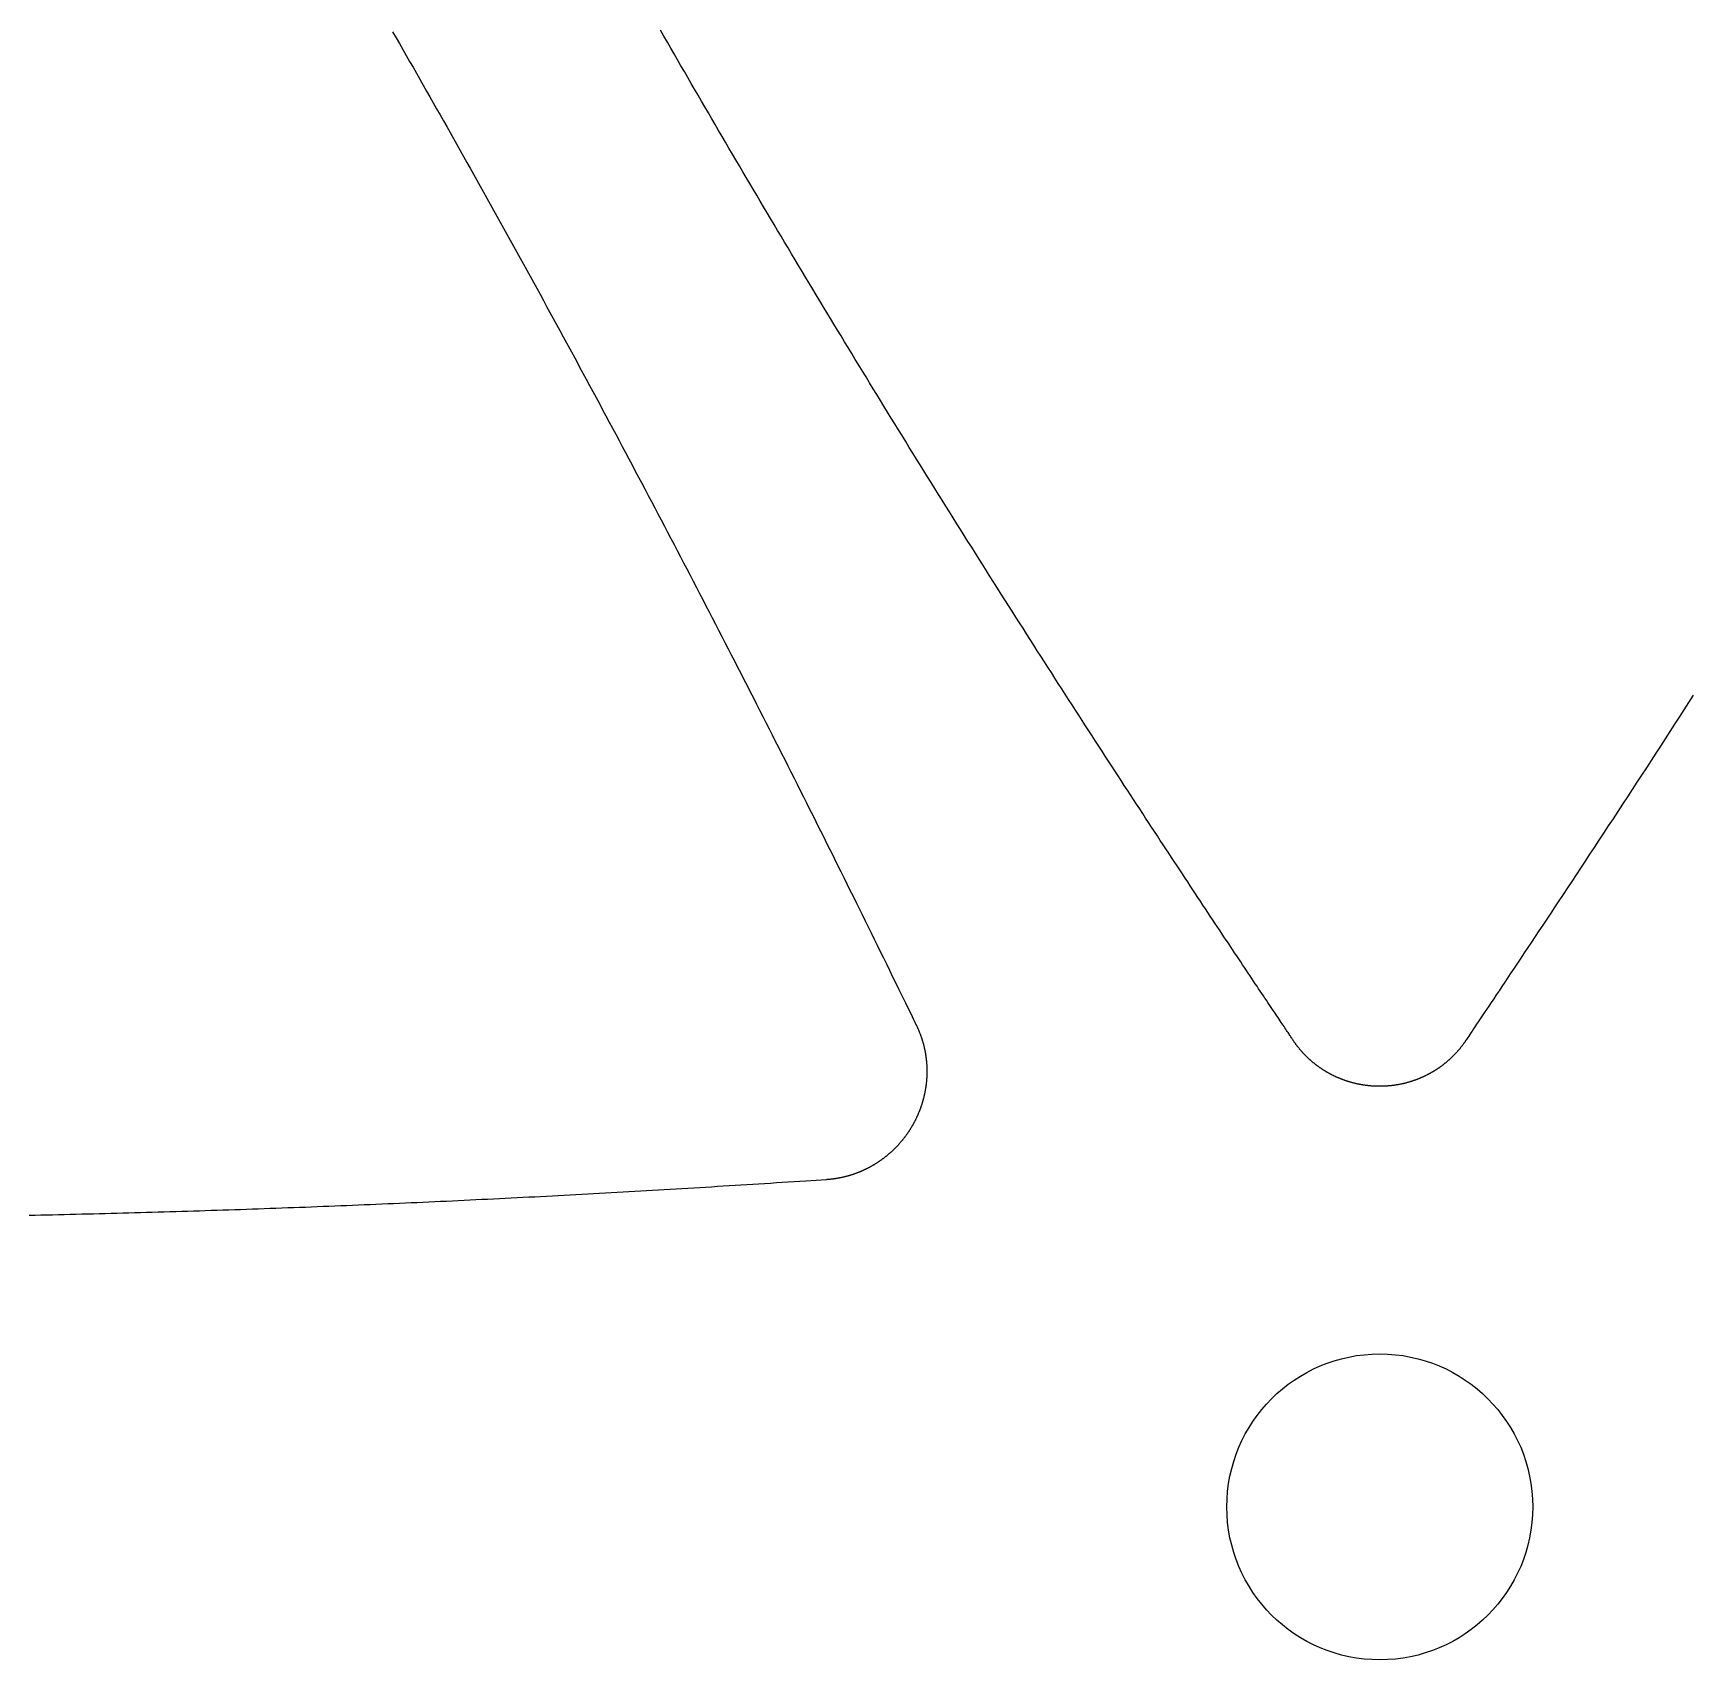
# Model space of a CAD drawing. Extents: x -3 to 136, y 0 to 121.
# Drawn here: x 36.79 to 53.04, y 30.37 to 46.32 of the extents above; entities that cross this region are included whole.
import ezdxf

# ---------------------------------------------------------------- set-up
doc = ezdxf.new("R2010")
doc.units = 0
doc.layers.get('0').update_dxf_attribs({"linetype": 'CONTINUOUS'})

msp = doc.modelspace()

# ---------------------------------------------------------------- linework, layer by layer
for points in [[(40.3165, 46.3308, 0), (40.3499, 46.2728, 0), (40.3832, 46.2149, 0), (40.4165, 46.1569, 0), (40.4497, 46.0988, 0), (40.483, 46.0408, 0), (40.5162, 45.9827, 0), (40.5493, 45.9247, 0), (40.5825, 45.8666, 0), (40.6156, 45.8084, 0), (40.6488, 45.7503, 0), (40.6818, 45.6921, 0), (40.7149, 45.6339, 0), (40.748, 45.5757, 0), (40.781, 45.5175, 0), (40.814, 45.4592, 0), (40.847, 45.4009, 0), (40.8799, 45.3426, 0), (40.9128, 45.2842, 0), (40.9458, 45.2258, 0), (40.9786, 45.1674, 0), (41.0115, 45.109, 0), (41.0444, 45.0506, 0), (41.0772, 44.9921, 0), (41.11, 44.9336, 0), (41.1428, 44.875, 0), (41.1756, 44.8164, 0), (41.2083, 44.7578, 0), (41.241, 44.6992, 0), (41.2738, 44.6405, 0), (41.3064, 44.5818, 0), (41.3391, 44.5231, 0), (41.3718, 44.4643, 0), (41.4044, 44.4055, 0), (41.437, 44.3467, 0), (41.4696, 44.2879, 0), (41.5022, 44.229, 0), (41.5348, 44.17, 0), (41.5673, 44.1111, 0), (41.5999, 44.0521, 0), (41.6324, 43.9931, 0), (41.6649, 43.934, 0), (41.6974, 43.8749, 0), (41.7298, 43.8157, 0), (41.7623, 43.7566, 0), (41.7947, 43.6974, 0), (41.8271, 43.6381, 0), (41.8595, 43.5788, 0), (41.8919, 43.5195, 0), (41.9243, 43.4601, 0), (41.9567, 43.4007, 0), (41.989, 43.3413, 0), (42.0214, 43.2818, 0), (42.0537, 43.2222, 0), (42.086, 43.1627, 0), (42.1183, 43.1031, 0), (42.1506, 43.0434, 0), (42.1828, 42.9837, 0), (42.2151, 42.924, 0), (42.2473, 42.8642, 0), (42.2796, 42.8044, 0), (42.3118, 42.7445, 0), (42.344, 42.6846, 0), (42.3762, 42.6247, 0), (42.4084, 42.5647, 0), (42.4405, 42.5046, 0), (42.4727, 42.4445, 0), (42.5048, 42.3845, 0), (42.5369, 42.3244, 0), (42.5689, 42.2644, 0), (42.6009, 42.2043, 0), (42.6329, 42.1443, 0), (42.6648, 42.0843, 0), (42.6967, 42.0242, 0), (42.7285, 41.9642, 0), (42.7603, 41.9042, 0), (42.7921, 41.8442, 0), (42.8238, 41.7841, 0), (42.8556, 41.7241, 0), (42.8872, 41.6641, 0), (42.9189, 41.6041, 0), (42.9505, 41.5441, 0), (42.982, 41.484, 0), (43.0136, 41.424, 0), (43.0451, 41.364, 0), (43.0766, 41.3039, 0), (43.108, 41.2439, 0), (43.1394, 41.1839, 0), (43.1708, 41.1238, 0), (43.2022, 41.0637, 0), (43.2335, 41.0037, 0), (43.2648, 40.9436, 0), (43.2961, 40.8835, 0), (43.3273, 40.8234, 0), (43.3585, 40.7633, 0), (43.3897, 40.7032, 0), (43.4209, 40.6431, 0), (43.452, 40.583, 0), (43.4831, 40.5228, 0), (43.5142, 40.4626, 0), (43.5453, 40.4025, 0), (43.5763, 40.3423, 0), (43.6073, 40.2821, 0), (43.6383, 40.2218, 0), (43.6693, 40.1616, 0), (43.7002, 40.1013, 0), (43.7311, 40.0411, 0), (43.762, 39.9808, 0), (43.7929, 39.9205, 0), (43.8238, 39.8601, 0), (43.8546, 39.7998, 0), (43.8854, 39.7394, 0), (43.9162, 39.679, 0), (43.947, 39.6186, 0), (43.9777, 39.5581, 0), (44.0085, 39.4977, 0), (44.0392, 39.4372, 0), (44.0699, 39.3766, 0), (44.1006, 39.3161, 0), (44.1312, 39.2555, 0), (44.1619, 39.1949, 0), (44.1925, 39.1343, 0), (44.2232, 39.0736, 0), (44.2538, 39.013, 0), (44.2844, 38.9522, 0), (44.3149, 38.8915, 0), (44.3455, 38.8307, 0), (44.376, 38.7699, 0), (44.4066, 38.7091, 0), (44.4371, 38.6482, 0), (44.4676, 38.5873, 0), (44.4981, 38.5263, 0), (44.5286, 38.4654, 0), (44.5591, 38.4043, 0), (44.5896, 38.3433, 0), (44.62, 38.2822, 0), (44.6505, 38.2211, 0), (44.6809, 38.1599, 0), (44.7114, 38.0987, 0), (44.7418, 38.0375, 0), (44.7722, 37.9762, 0), (44.8024, 37.9153, 0), (44.8324, 37.8547, 0), (44.8623, 37.7944, 0), (44.8921, 37.7342, 0), (44.9217, 37.6742, 0), (44.9513, 37.6143, 0), (44.9809, 37.5543, 0), (45.0105, 37.4943, 0), (45.0401, 37.4341, 0), (45.0699, 37.3737, 0), (45.0997, 37.313, 0), (45.1297, 37.252, 0), (45.1599, 37.1905, 0), (45.1902, 37.1285, 0), (45.2209, 37.066, 0), (45.2518, 37.0028, 0), (45.2831, 36.939, 0), (45.3147, 36.8743, 0), (45.3466, 36.8089, 0), (45.376, 36.7487, 0), (45.4013, 36.697, 0), (45.4224, 36.6537, 0), (45.4395, 36.6187, 0), (45.4526, 36.5919, 0)], [(49.1436, 36.451, 0), (49.1404, 36.456, 0), (49.1367, 36.4617, 0), (49.1326, 36.4679, 0), (49.1281, 36.4748, 0), (49.1231, 36.4822, 0), (49.1178, 36.4903, 0), (49.112, 36.499, 0), (49.1059, 36.5083, 0), (49.0993, 36.5182, 0), (49.0923, 36.5286, 0), (49.085, 36.5397, 0), (49.0772, 36.5513, 0), (49.069, 36.5635, 0), (49.0605, 36.5763, 0), (49.0515, 36.5897, 0), (49.0422, 36.6036, 0), (49.0325, 36.6181, 0), (49.0224, 36.6332, 0), (49.0119, 36.6488, 0), (49.0011, 36.665, 0), (48.9899, 36.6817, 0), (48.9783, 36.699, 0), (48.9663, 36.7168, 0), (48.954, 36.7352, 0), (48.9413, 36.7541, 0), (48.9283, 36.7736, 0), (48.9149, 36.7936, 0), (48.9011, 36.8141, 0), (48.887, 36.8352, 0), (48.8726, 36.8568, 0), (48.8578, 36.8789, 0), (48.8426, 36.9015, 0), (48.8271, 36.9246, 0), (48.8113, 36.9483, 0), (48.7951, 36.9724, 0), (48.7786, 36.9971, 0), (48.7618, 37.0223, 0), (48.7446, 37.0479, 0), (48.7271, 37.0741, 0), (48.7093, 37.1007, 0), (48.6912, 37.1279, 0), (48.6727, 37.1555, 0), (48.6539, 37.1836, 0), (48.6348, 37.2122, 0), (48.6154, 37.2413, 0), (48.5957, 37.2708, 0), (48.5757, 37.3008, 0), (48.5554, 37.3313, 0), (48.5348, 37.3622, 0), (48.5139, 37.3936, 0), (48.4927, 37.4254, 0), (48.4712, 37.4577, 0), (48.4494, 37.4905, 0), (48.4273, 37.5237, 0), (48.405, 37.5573, 0), (48.3823, 37.5914, 0), (48.3594, 37.6259, 0), (48.3362, 37.6609, 0), (48.3127, 37.6963, 0), (48.289, 37.7321, 0), (48.2649, 37.7683, 0), (48.2407, 37.8049, 0), (48.2161, 37.842, 0), (48.1913, 37.8795, 0), (48.1662, 37.9174, 0), (48.1409, 37.9557, 0), (48.1153, 37.9944, 0), (48.0895, 38.0335, 0), (48.0634, 38.073, 0), (48.0371, 38.1129, 0), (48.0105, 38.1531, 0), (47.9837, 38.1938, 0), (47.9567, 38.2349, 0), (47.9294, 38.2763, 0), (47.9019, 38.3181, 0), (47.8741, 38.3603, 0), (47.8461, 38.4028, 0), (47.8179, 38.4458, 0), (47.7895, 38.4891, 0), (47.7609, 38.5327, 0), (47.732, 38.5767, 0), (47.7029, 38.6211, 0), (47.6737, 38.6658, 0), (47.6442, 38.7108, 0), (47.6145, 38.7562, 0), (47.5846, 38.802, 0), (47.5544, 38.8481, 0), (47.5241, 38.8945, 0), (47.4936, 38.9412, 0), (47.4629, 38.9883, 0), (47.432, 39.0357, 0), (47.401, 39.0834, 0), (47.3697, 39.1315, 0), (47.3382, 39.1798, 0), (47.3066, 39.2285, 0), (47.2748, 39.2775, 0), (47.2428, 39.3268, 0), (47.2107, 39.3764, 0), (47.1783, 39.4262, 0), (47.1458, 39.4764, 0), (47.1132, 39.5269, 0), (47.0804, 39.5776, 0), (47.0474, 39.6287, 0), (47.0142, 39.68, 0), (46.9809, 39.7316, 0), (46.9475, 39.7835, 0), (46.9139, 39.8357, 0), (46.8801, 39.8881, 0), (46.8462, 39.9408, 0), (46.8122, 39.9937, 0), (46.778, 40.0469, 0), (46.7437, 40.1004, 0), (46.7093, 40.1541, 0), (46.6747, 40.2081, 0), (46.64, 40.2623, 0), (46.6052, 40.3168, 0), (46.5702, 40.3715, 0), (46.5351, 40.4264, 0), (46.4999, 40.4816, 0), (46.4646, 40.537, 0), (46.4292, 40.5926, 0), (46.3936, 40.6484, 0), (46.358, 40.7045, 0), (46.3223, 40.7608, 0), (46.2864, 40.8173, 0), (46.2504, 40.874, 0), (46.2144, 40.9309, 0), (46.1782, 40.988, 0), (46.142, 41.0453, 0), (46.1057, 41.1029, 0), (46.0693, 41.1606, 0), (46.0328, 41.2183, 0), (45.9964, 41.2761, 0), (45.9601, 41.3339, 0), (45.9238, 41.3916, 0), (45.8876, 41.4493, 0), (45.8513, 41.507, 0), (45.8152, 41.5647, 0), (45.7791, 41.6224, 0), (45.743, 41.6801, 0), (45.707, 41.7377, 0), (45.671, 41.7954, 0), (45.635, 41.853, 0), (45.5991, 41.9106, 0), (45.5633, 41.9682, 0), (45.5274, 42.0258, 0), (45.4917, 42.0834, 0), (45.4559, 42.141, 0), (45.4202, 42.1986, 0), (45.3846, 42.2561, 0), (45.349, 42.3137, 0), (45.3134, 42.3712, 0), (45.2779, 42.4288, 0), (45.2424, 42.4863, 0), (45.2069, 42.5438, 0), (45.1715, 42.6013, 0), (45.1361, 42.6588, 0), (45.1008, 42.7163, 0), (45.0655, 42.7738, 0), (45.0303, 42.8313, 0), (44.995, 42.8888, 0), (44.9599, 42.9463, 0), (44.9247, 43.0038, 0), (44.8896, 43.0613, 0), (44.8546, 43.1188, 0), (44.8195, 43.1762, 0), (44.7846, 43.2337, 0), (44.7496, 43.2912, 0), (44.7147, 43.3487, 0), (44.6798, 43.4061, 0), (44.645, 43.4636, 0), (44.6102, 43.5211, 0), (44.5754, 43.5786, 0), (44.5407, 43.636, 0), (44.506, 43.6935, 0), (44.4713, 43.751, 0), (44.4367, 43.8085, 0), (44.4021, 43.8659, 0), (44.3675, 43.9234, 0), (44.333, 43.9809, 0), (44.2985, 44.0384, 0), (44.2641, 44.0959, 0), (44.2296, 44.1534, 0), (44.1953, 44.2109, 0), (44.1609, 44.2684, 0), (44.1266, 44.3259, 0), (44.0923, 44.3835, 0), (44.058, 44.441, 0), (44.0238, 44.4985, 0), (43.9896, 44.5561, 0), (43.9555, 44.6136, 0), (43.9213, 44.6712, 0), (43.8872, 44.7287, 0), (43.8532, 44.7863, 0), (43.8191, 44.8439, 0), (43.7851, 44.9015, 0), (43.7512, 44.9591, 0), (43.7172, 45.0167, 0), (43.6833, 45.0744, 0), (43.6494, 45.132, 0), (43.6156, 45.1897, 0), (43.5817, 45.2473, 0), (43.548, 45.305, 0), (43.5142, 45.3627, 0), (43.4805, 45.4204, 0), (43.4467, 45.4781, 0), (43.4131, 45.5358, 0), (43.3794, 45.5936, 0), (43.3458, 45.6513, 0), (43.3122, 45.7091, 0), (43.2786, 45.7669, 0), (43.2451, 45.8247, 0), (43.2116, 45.8826, 0), (43.1781, 45.9404, 0), (43.1446, 45.9983, 0), (43.1112, 46.0561, 0), (43.0778, 46.114, 0), (43.0444, 46.1719, 0), (43.011, 46.2299, 0), (42.9777, 46.2878, 0), (42.9444, 46.3458, 0)], [(53.0747, 39.8249, 0), (53.0289, 39.7539, 0), (52.9831, 39.683, 0), (52.9372, 39.612, 0), (52.8913, 39.541, 0), (52.8452, 39.4699, 0), (52.7992, 39.3989, 0), (52.753, 39.3278, 0), (52.7068, 39.2567, 0), (52.6605, 39.1856, 0), (52.6142, 39.1144, 0), (52.5677, 39.0432, 0), (52.5212, 38.972, 0), (52.4747, 38.9007, 0), (52.428, 38.8294, 0), (52.3813, 38.758, 0), (52.3345, 38.6866, 0), (52.2876, 38.6151, 0), (52.2408, 38.5438, 0), (52.1944, 38.4732, 0), (52.1483, 38.4032, 0), (52.1028, 38.334, 0), (52.0577, 38.2656, 0), (52.0131, 38.198, 0), (51.969, 38.1312, 0), (51.9254, 38.0653, 0), (51.8824, 38.0003, 0), (51.84, 37.9362, 0), (51.7982, 37.873, 0), (51.7569, 37.8108, 0), (51.7163, 37.7496, 0), (51.6764, 37.6894, 0), (51.6371, 37.6303, 0), (51.5985, 37.5723, 0), (51.5607, 37.5154, 0), (51.5236, 37.4596, 0), (51.4872, 37.4049, 0), (51.4516, 37.3515, 0), (51.4168, 37.2993, 0), (51.3828, 37.2483, 0), (51.3496, 37.1986, 0), (51.3173, 37.1502, 0), (51.2859, 37.1031, 0), (51.2553, 37.0574, 0), (51.2257, 37.0131, 0), (51.197, 36.9702, 0), (51.1693, 36.9287, 0), (51.1425, 36.8887, 0), (51.1167, 36.8502, 0), (51.092, 36.8132, 0), (51.0683, 36.7778, 0), (51.0456, 36.7439, 0), (51.024, 36.7117, 0), (51.0035, 36.681, 0), (50.9842, 36.6521, 0), (50.9659, 36.6248, 0), (50.9488, 36.5992, 0), (50.9329, 36.5754, 0), (50.9182, 36.5534, 0), (50.9047, 36.5331, 0), (50.8925, 36.5147, 0), (50.8815, 36.4982, 0), (50.8718, 36.4835, 0), (50.8633, 36.4707, 0), (50.8562, 36.4599, 0), (50.8505, 36.451, 0)], [(45.4526, 36.5919, 0), (45.4546, 36.5877, 0), (45.4566, 36.5836, 0), (45.4586, 36.5794, 0), (45.4605, 36.5752, 0), (45.4625, 36.571, 0), (45.4644, 36.5668, 0), (45.4663, 36.5626, 0), (45.4682, 36.5584, 0), (45.4701, 36.5542, 0), (45.4719, 36.5499, 0), (45.4738, 36.5457, 0), (45.4756, 36.5414, 0), (45.4774, 36.5372, 0), (45.4791, 36.5329, 0), (45.4809, 36.5286, 0), (45.4826, 36.5243, 0), (45.4843, 36.5201, 0), (45.486, 36.5158, 0), (45.4877, 36.5114, 0), (45.4893, 36.5071, 0), (45.491, 36.5028, 0), (45.4926, 36.4985, 0), (45.4942, 36.4942, 0), (45.4958, 36.4898, 0), (45.4973, 36.4855, 0), (45.4989, 36.4811, 0), (45.5004, 36.4767, 0), (45.5019, 36.4724, 0), (45.5033, 36.468, 0), (45.5048, 36.4636, 0), (45.5062, 36.4592, 0), (45.5077, 36.4548, 0), (45.5091, 36.4504, 0), (45.5104, 36.446, 0), (45.5118, 36.4416, 0), (45.5131, 36.4372, 0), (45.5145, 36.4327, 0), (45.5158, 36.4283, 0), (45.517, 36.4238, 0), (45.5183, 36.4194, 0), (45.5195, 36.4149, 0), (45.5208, 36.4105, 0), (45.522, 36.406, 0), (45.5231, 36.4015, 0), (45.5243, 36.3971, 0), (45.5254, 36.3926, 0), (45.5266, 36.3881, 0), (45.5277, 36.3836, 0), (45.5287, 36.3791, 0), (45.5298, 36.3746, 0), (45.5308, 36.3701, 0), (45.5318, 36.3656, 0), (45.5328, 36.3611, 0), (45.5338, 36.3566, 0), (45.5348, 36.352, 0), (45.5357, 36.3475, 0), (45.5366, 36.343, 0), (45.5375, 36.3385, 0), (45.5384, 36.3339, 0), (45.5393, 36.3294, 0), (45.5401, 36.3248, 0), (45.5409, 36.3203, 0), (45.5417, 36.3157, 0), (45.5425, 36.3112, 0), (45.5432, 36.3066, 0), (45.544, 36.3021, 0), (45.5447, 36.2975, 0), (45.5454, 36.2929, 0), (45.5461, 36.2883, 0), (45.5467, 36.2838, 0), (45.5474, 36.2792, 0), (45.548, 36.2746, 0), (45.5486, 36.27, 0), (45.5491, 36.2654, 0), (45.5497, 36.2609, 0), (45.5502, 36.2563, 0), (45.5507, 36.2517, 0), (45.5512, 36.2471, 0), (45.5517, 36.2425, 0), (45.5521, 36.2379, 0), (45.5526, 36.2333, 0), (45.553, 36.2287, 0), (45.5534, 36.2241, 0), (45.5537, 36.2195, 0), (45.5541, 36.2149, 0), (45.5544, 36.2102, 0), (45.5547, 36.2056, 0), (45.555, 36.201, 0), (45.5553, 36.1964, 0), (45.5555, 36.1918, 0), (45.5558, 36.1872, 0), (45.556, 36.1825, 0), (45.5562, 36.1779, 0), (45.5563, 36.1733, 0), (45.5565, 36.1687, 0), (45.5566, 36.164, 0), (45.5567, 36.1594, 0), (45.5568, 36.1548, 0), (45.5568, 36.1502, 0), (45.5569, 36.1456, 0), (45.5569, 36.141, 0), (45.5569, 36.1363, 0), (45.5569, 36.1317, 0), (45.5569, 36.1271, 0), (45.5568, 36.1225, 0), (45.5567, 36.1179, 0), (45.5566, 36.1133, 0), (45.5565, 36.1086, 0), (45.5564, 36.104, 0), (45.5562, 36.0994, 0), (45.556, 36.0948, 0), (45.5558, 36.0902, 0), (45.5556, 36.0856, 0), (45.5554, 36.081, 0), (45.5551, 36.0764, 0), (45.5549, 36.0718, 0), (45.5546, 36.0672, 0), (45.5542, 36.0626, 0), (45.5539, 36.058, 0), (45.5535, 36.0534, 0), (45.5532, 36.0488, 0), (45.5528, 36.0442, 0), (45.5524, 36.0396, 0), (45.5519, 36.035, 0), (45.5515, 36.0304, 0), (45.551, 36.0259, 0), (45.5505, 36.0213, 0), (45.55, 36.0167, 0), (45.5494, 36.0121, 0), (45.5489, 36.0076, 0), (45.5483, 36.003, 0), (45.5477, 35.9984, 0), (45.5471, 35.9938, 0), (45.5464, 35.9893, 0), (45.5458, 35.9847, 0), (45.5451, 35.9802, 0), (45.5444, 35.9756, 0), (45.5437, 35.9711, 0), (45.543, 35.9665, 0), (45.5422, 35.962, 0), (45.5414, 35.9574, 0), (45.5406, 35.9529, 0), (45.5398, 35.9483, 0), (45.539, 35.9438, 0), (45.5381, 35.9393, 0), (45.5373, 35.9348, 0), (45.5364, 35.9302, 0), (45.5355, 35.9257, 0), (45.5345, 35.9212, 0), (45.5336, 35.9167, 0), (45.5326, 35.9122, 0), (45.5316, 35.9077, 0), (45.5306, 35.9032, 0), (45.5296, 35.8987, 0), (45.5285, 35.8942, 0), (45.5275, 35.8897, 0), (45.5264, 35.8852, 0), (45.5253, 35.8808, 0), (45.5241, 35.8763, 0), (45.523, 35.8718, 0), (45.5218, 35.8673, 0), (45.5206, 35.8629, 0), (45.5194, 35.8584, 0), (45.5182, 35.854, 0), (45.517, 35.8495, 0), (45.5157, 35.8451, 0), (45.5144, 35.8407, 0), (45.5131, 35.8362, 0), (45.5118, 35.8318, 0), (45.5105, 35.8274, 0), (45.5091, 35.823, 0), (45.5077, 35.8186, 0), (45.5063, 35.8141, 0), (45.5049, 35.8097, 0), (45.5035, 35.8054, 0), (45.502, 35.801, 0), (45.5005, 35.7966, 0), (45.499, 35.7922, 0), (45.4975, 35.7878, 0), (45.496, 35.7835, 0), (45.4944, 35.7791, 0), (45.4929, 35.7748, 0), (45.4913, 35.7704, 0), (45.4897, 35.7661, 0), (45.4881, 35.7617, 0), (45.4864, 35.7574, 0), (45.4847, 35.7531, 0), (45.4831, 35.7488, 0), (45.4814, 35.7445, 0), (45.4797, 35.7402, 0), (45.4779, 35.7359, 0), (45.4762, 35.7316, 0), (45.4744, 35.7274, 0), (45.4726, 35.7231, 0), (45.4708, 35.7189, 0), (45.469, 35.7146, 0), (45.4671, 35.7104, 0), (45.4653, 35.7062, 0), (45.4634, 35.702, 0), (45.4615, 35.6978, 0), (45.4596, 35.6936, 0), (45.4576, 35.6894, 0), (45.4557, 35.6852, 0), (45.4537, 35.681, 0), (45.4517, 35.6768, 0), (45.4497, 35.6727, 0), (45.4477, 35.6685, 0), (45.4457, 35.6644, 0), (45.4436, 35.6603, 0), (45.4415, 35.6562, 0), (45.4394, 35.6521, 0), (45.4373, 35.648, 0), (45.4352, 35.6439, 0), (45.4331, 35.6398, 0), (45.4309, 35.6357, 0), (45.4287, 35.6316, 0), (45.4265, 35.6276, 0), (45.4243, 35.6236, 0), (45.4221, 35.6195, 0), (45.4198, 35.6155, 0), (45.4176, 35.6115, 0), (45.4153, 35.6075, 0), (45.413, 35.6035, 0), (45.4107, 35.5995, 0), (45.4083, 35.5955, 0), (45.406, 35.5916, 0), (45.4036, 35.5876, 0), (45.4012, 35.5837, 0), (45.3988, 35.5797, 0), (45.3964, 35.5758, 0), (45.394, 35.5719, 0), (45.3915, 35.568, 0), (45.389, 35.5641, 0), (45.3865, 35.5602, 0), (45.384, 35.5563, 0), (45.3815, 35.5525, 0), (45.379, 35.5486, 0), (45.3764, 35.5448, 0), (45.3739, 35.541, 0), (45.3713, 35.5371, 0), (45.3687, 35.5333, 0), (45.3661, 35.5295, 0), (45.3634, 35.5258, 0), (45.3608, 35.522, 0), (45.3581, 35.5182, 0), (45.3554, 35.5145, 0), (45.3527, 35.5107, 0), (45.35, 35.507, 0), (45.3473, 35.5033, 0), (45.3445, 35.4996, 0), (45.3417, 35.4959, 0), (45.339, 35.4922, 0), (45.3362, 35.4885, 0), (45.3334, 35.4849, 0), (45.3305, 35.4812, 0), (45.3277, 35.4776, 0), (45.3248, 35.474, 0), (45.3219, 35.4704, 0), (45.319, 35.4668, 0), (45.3161, 35.4632, 0), (45.3132, 35.4596, 0), (45.3103, 35.456, 0), (45.3073, 35.4525, 0), (45.3043, 35.4489, 0), (45.3013, 35.4454, 0), (45.2983, 35.4419, 0), (45.2953, 35.4384, 0), (45.2923, 35.4349, 0), (45.2892, 35.4314, 0), (45.2862, 35.428, 0), (45.2831, 35.4245, 0), (45.28, 35.4211, 0), (45.2769, 35.4176, 0), (45.2738, 35.4142, 0), (45.2706, 35.4108, 0), (45.2675, 35.4075, 0), (45.2643, 35.4041, 0), (45.2611, 35.4007, 0), (45.2579, 35.3974, 0), (45.2547, 35.3941, 0), (45.2515, 35.3908, 0), (45.2482, 35.3875, 0), (45.245, 35.3842, 0), (45.2417, 35.3809, 0), (45.2385, 35.3777, 0), (45.2352, 35.3744, 0), (45.2319, 35.3712, 0), (45.2285, 35.368, 0), (45.2252, 35.3648, 0), (45.2219, 35.3616, 0), (45.2185, 35.3584, 0), (45.2151, 35.3553, 0), (45.2117, 35.3522, 0), (45.2083, 35.349, 0), (45.2049, 35.3459, 0), (45.2015, 35.3428, 0), (45.1981, 35.3398, 0), (45.1946, 35.3367, 0), (45.1912, 35.3337, 0), (45.1877, 35.3306, 0), (45.1842, 35.3276, 0), (45.1807, 35.3246, 0), (45.1772, 35.3216, 0), (45.1736, 35.3187, 0), (45.1701, 35.3157, 0), (45.1666, 35.3128, 0), (45.163, 35.3099, 0), (45.1594, 35.307, 0), (45.1558, 35.3041, 0), (45.1522, 35.3012, 0), (45.1486, 35.2983, 0), (45.145, 35.2955, 0), (45.1413, 35.2927, 0), (45.1377, 35.2898, 0), (45.134, 35.2871, 0), (45.1303, 35.2843, 0), (45.1267, 35.2815, 0), (45.123, 35.2788, 0), (45.1192, 35.276, 0), (45.1155, 35.2733, 0), (45.1118, 35.2706, 0), (45.108, 35.2679, 0), (45.1043, 35.2653, 0), (45.1005, 35.2626, 0), (45.0967, 35.26, 0), (45.0929, 35.2574, 0), (45.0891, 35.2548, 0), (45.0853, 35.2522, 0), (45.0815, 35.2496, 0), (45.0777, 35.247, 0), (45.0738, 35.2445, 0), (45.07, 35.242, 0), (45.0661, 35.2395, 0), (45.0622, 35.237, 0), (45.0583, 35.2345, 0), (45.0544, 35.2321, 0), (45.0505, 35.2296, 0), (45.0466, 35.2272, 0), (45.0426, 35.2248, 0), (45.0387, 35.2224, 0), (45.0347, 35.2201, 0), (45.0307, 35.2177, 0), (45.0268, 35.2154, 0), (45.0228, 35.2131, 0), (45.0188, 35.2108, 0), (45.0148, 35.2085, 0), (45.0107, 35.2062, 0), (45.0067, 35.204, 0), (45.0027, 35.2017, 0), (44.9986, 35.1995, 0), (44.9945, 35.1973, 0), (44.9905, 35.1952, 0), (44.9864, 35.193, 0), (44.9823, 35.1909, 0), (44.9782, 35.1887, 0), (44.9741, 35.1866, 0), (44.9699, 35.1845, 0), (44.9658, 35.1825, 0), (44.9617, 35.1804, 0), (44.9575, 35.1784, 0), (44.9534, 35.1763, 0), (44.9492, 35.1743, 0), (44.945, 35.1724, 0), (44.9408, 35.1704, 0), (44.9366, 35.1685, 0), (44.9324, 35.1665, 0), (44.9282, 35.1646, 0), (44.924, 35.1627, 0), (44.9198, 35.1609, 0), (44.9155, 35.159, 0), (44.9113, 35.1572, 0), (44.907, 35.1554, 0), (44.9028, 35.1536, 0), (44.8985, 35.1518, 0), (44.8943, 35.1501, 0), (44.89, 35.1483, 0), (44.8857, 35.1466, 0), (44.8814, 35.1449, 0), (44.8771, 35.1432, 0), (44.8728, 35.1416, 0), (44.8685, 35.1399, 0), (44.8642, 35.1383, 0), (44.8599, 35.1367, 0), (44.8555, 35.1351, 0), (44.8512, 35.1336, 0), (44.8468, 35.132, 0), (44.8425, 35.1305, 0), (44.8381, 35.129, 0), (44.8338, 35.1275, 0), (44.8294, 35.1261, 0), (44.825, 35.1246, 0), (44.8207, 35.1232, 0), (44.8163, 35.1218, 0), (44.8119, 35.1204, 0), (44.8075, 35.119, 0), (44.8031, 35.1177, 0), (44.7987, 35.1163, 0), (44.7942, 35.115, 0), (44.7898, 35.1137, 0), (44.7854, 35.1125, 0), (44.781, 35.1112, 0), (44.7765, 35.11, 0), (44.7721, 35.1088, 0), (44.7676, 35.1076, 0), (44.7632, 35.1064, 0), (44.7587, 35.1053, 0), (44.7543, 35.1041, 0), (44.7498, 35.103, 0), (44.7453, 35.1019, 0), (44.7408, 35.1009, 0), (44.7363, 35.0998, 0), (44.7319, 35.0988, 0), (44.7274, 35.0978, 0), (44.7229, 35.0968, 0), (44.7184, 35.0958, 0), (44.7139, 35.0949, 0), (44.7094, 35.0939, 0), (44.7048, 35.093, 0), (44.7003, 35.0921, 0), (44.6958, 35.0912, 0), (44.6913, 35.0904, 0), (44.6867, 35.0896, 0), (44.6822, 35.0888, 0), (44.6777, 35.088, 0), (44.6731, 35.0872, 0), (44.6686, 35.0864, 0), (44.664, 35.0857, 0), (44.6595, 35.085, 0), (44.6549, 35.0843, 0), (44.6503, 35.0837, 0), (44.6458, 35.083, 0), (44.6412, 35.0824, 0), (44.6366, 35.0818, 0), (44.6321, 35.0812, 0), (44.6275, 35.0806, 0), (44.6229, 35.0801, 0), (44.6183, 35.0796, 0), (44.6137, 35.0791, 0), (44.6091, 35.0786, 0), (44.6045, 35.0781, 0), (44.5999, 35.0777, 0), (44.5953, 35.0773, 0), (44.5907, 35.0769, 0), (44.5861, 35.0765, 0), (44.5815, 35.0761, 0), (44.5769, 35.0758, 0), (44.5723, 35.0755, 0)], [(50.8505, 36.451, 0), (50.848, 36.4472, 0), (50.8455, 36.4434, 0), (50.843, 36.4396, 0), (50.8405, 36.4358, 0), (50.838, 36.4321, 0), (50.8354, 36.4284, 0), (50.8328, 36.4246, 0), (50.8302, 36.4209, 0), (50.8276, 36.4172, 0), (50.825, 36.4135, 0), (50.8224, 36.4098, 0), (50.8197, 36.4062, 0), (50.8171, 36.4025, 0), (50.8144, 36.3989, 0), (50.8117, 36.3952, 0), (50.8089, 36.3916, 0), (50.8062, 36.388, 0), (50.8034, 36.3844, 0), (50.8007, 36.3808, 0), (50.7979, 36.3773, 0), (50.7951, 36.3737, 0), (50.7923, 36.3702, 0), (50.7894, 36.3666, 0), (50.7866, 36.3631, 0), (50.7837, 36.3596, 0), (50.7808, 36.3561, 0), (50.7779, 36.3527, 0), (50.775, 36.3492, 0), (50.7721, 36.3457, 0), (50.7691, 36.3423, 0), (50.7662, 36.3389, 0), (50.7632, 36.3355, 0), (50.7602, 36.3321, 0), (50.7572, 36.3287, 0), (50.7542, 36.3253, 0), (50.7511, 36.322, 0), (50.7481, 36.3186, 0), (50.745, 36.3153, 0), (50.7419, 36.312, 0), (50.7388, 36.3087, 0), (50.7357, 36.3054, 0), (50.7326, 36.3021, 0), (50.7294, 36.2989, 0), (50.7263, 36.2956, 0), (50.7231, 36.2924, 0), (50.7199, 36.2892, 0), (50.7167, 36.286, 0), (50.7135, 36.2828, 0), (50.7102, 36.2796, 0), (50.707, 36.2764, 0), (50.7037, 36.2733, 0), (50.7004, 36.2702, 0), (50.6971, 36.267, 0), (50.6938, 36.264, 0), (50.6905, 36.2609, 0), (50.6872, 36.2578, 0), (50.6838, 36.2547, 0), (50.6805, 36.2517, 0), (50.6771, 36.2487, 0), (50.6737, 36.2457, 0), (50.6703, 36.2427, 0), (50.6669, 36.2397, 0), (50.6635, 36.2368, 0), (50.66, 36.2338, 0), (50.6566, 36.2309, 0), (50.6531, 36.228, 0), (50.6496, 36.2251, 0), (50.6461, 36.2222, 0), (50.6426, 36.2193, 0), (50.6391, 36.2165, 0), (50.6356, 36.2136, 0), (50.632, 36.2108, 0), (50.6285, 36.208, 0), (50.6249, 36.2052, 0), (50.6213, 36.2025, 0), (50.6177, 36.1997, 0), (50.6141, 36.197, 0), (50.6105, 36.1942, 0), (50.6069, 36.1915, 0), (50.6033, 36.1889, 0), (50.5996, 36.1862, 0), (50.5959, 36.1835, 0), (50.5923, 36.1809, 0), (50.5886, 36.1783, 0), (50.5849, 36.1756, 0), (50.5811, 36.1731, 0), (50.5774, 36.1705, 0), (50.5737, 36.1679, 0), (50.5699, 36.1654, 0), (50.5662, 36.1629, 0), (50.5624, 36.1603, 0), (50.5586, 36.1579, 0), (50.5548, 36.1554, 0), (50.551, 36.1529, 0), (50.5472, 36.1505, 0), (50.5434, 36.1481, 0), (50.5395, 36.1456, 0), (50.5357, 36.1433, 0), (50.5318, 36.1409, 0), (50.5279, 36.1385, 0), (50.5241, 36.1362, 0), (50.5202, 36.1339, 0), (50.5163, 36.1316, 0), (50.5123, 36.1293, 0), (50.5084, 36.127, 0), (50.5045, 36.1248, 0), (50.5006, 36.1225, 0), (50.4966, 36.1203, 0), (50.4927, 36.1181, 0), (50.4887, 36.116, 0), (50.4847, 36.1138, 0), (50.4807, 36.1117, 0), (50.4767, 36.1095, 0), (50.4727, 36.1074, 0), (50.4687, 36.1053, 0), (50.4647, 36.1033, 0), (50.4607, 36.1012, 0), (50.4566, 36.0992, 0), (50.4526, 36.0972, 0), (50.4485, 36.0952, 0), (50.4445, 36.0932, 0), (50.4404, 36.0912, 0), (50.4363, 36.0893, 0), (50.4322, 36.0874, 0), (50.4281, 36.0855, 0), (50.424, 36.0836, 0), (50.4199, 36.0817, 0), (50.4158, 36.0799, 0), (50.4117, 36.078, 0), (50.4075, 36.0762, 0), (50.4034, 36.0744, 0), (50.3992, 36.0726, 0), (50.3951, 36.0709, 0), (50.3909, 36.0691, 0), (50.3867, 36.0674, 0), (50.3826, 36.0657, 0), (50.3784, 36.064, 0), (50.3742, 36.0624, 0), (50.37, 36.0607, 0), (50.3658, 36.0591, 0), (50.3615, 36.0575, 0), (50.3573, 36.0559, 0), (50.3531, 36.0543, 0), (50.3489, 36.0528, 0), (50.3446, 36.0512, 0), (50.3404, 36.0497, 0), (50.3361, 36.0482, 0), (50.3318, 36.0467, 0), (50.3276, 36.0453, 0), (50.3233, 36.0438, 0), (50.319, 36.0424, 0), (50.3147, 36.041, 0), (50.3104, 36.0396, 0), (50.3061, 36.0383, 0), (50.3018, 36.0369, 0), (50.2975, 36.0356, 0), (50.2931, 36.0343, 0), (50.2888, 36.033, 0), (50.2845, 36.0317, 0), (50.2801, 36.0305, 0), (50.2758, 36.0292, 0), (50.2714, 36.028, 0), (50.2671, 36.0268, 0), (50.2627, 36.0256, 0), (50.2583, 36.0245, 0), (50.254, 36.0233, 0), (50.2496, 36.0222, 0), (50.2452, 36.0211, 0), (50.2408, 36.02, 0), (50.2364, 36.019, 0), (50.232, 36.0179, 0), (50.2276, 36.0169, 0), (50.2232, 36.0159, 0), (50.2188, 36.0149, 0), (50.2143, 36.014, 0), (50.2099, 36.013, 0), (50.2055, 36.0121, 0), (50.2011, 36.0112, 0), (50.1966, 36.0103, 0), (50.1922, 36.0094, 0), (50.1877, 36.0086, 0), (50.1833, 36.0077, 0), (50.1788, 36.0069, 0), (50.1743, 36.0061, 0), (50.1699, 36.0054, 0), (50.1654, 36.0046, 0), (50.1609, 36.0039, 0), (50.1564, 36.0032, 0), (50.152, 36.0025, 0), (50.1475, 36.0018, 0), (50.143, 36.0012, 0), (50.1385, 36.0005, 0), (50.134, 35.9999, 0), (50.1295, 35.9993, 0), (50.125, 35.9988, 0), (50.1205, 35.9982, 0), (50.1161, 35.9977, 0), (50.1116, 35.9972, 0), (50.1071, 35.9967, 0), (50.1026, 35.9962, 0), (50.0981, 35.9957, 0), (50.0936, 35.9953, 0), (50.089, 35.9949, 0), (50.0845, 35.9945, 0), (50.08, 35.9941, 0), (50.0755, 35.9938, 0), (50.071, 35.9934, 0), (50.0665, 35.9931, 0), (50.062, 35.9928, 0), (50.0575, 35.9925, 0), (50.053, 35.9923, 0), (50.0485, 35.9921, 0), (50.0439, 35.9918, 0), (50.0394, 35.9916, 0), (50.0349, 35.9915, 0), (50.0304, 35.9913, 0), (50.0259, 35.9912, 0), (50.0214, 35.9911, 0), (50.0169, 35.991, 0), (50.0123, 35.9909, 0), (50.0078, 35.9908, 0), (50.0033, 35.9908, 0), (49.9988, 35.9908, 0), (49.9943, 35.9908, 0), (49.9898, 35.9908, 0), (49.9852, 35.9908, 0), (49.9807, 35.9909, 0), (49.9762, 35.991, 0), (49.9717, 35.9911, 0), (49.9672, 35.9912, 0), (49.9627, 35.9913, 0), (49.9582, 35.9915, 0), (49.9536, 35.9917, 0), (49.9491, 35.9919, 0), (49.9446, 35.9921, 0), (49.9401, 35.9923, 0), (49.9356, 35.9926, 0), (49.9311, 35.9929, 0), (49.9266, 35.9932, 0), (49.9221, 35.9935, 0), (49.9176, 35.9938, 0), (49.9131, 35.9942, 0), (49.9086, 35.9946, 0), (49.9041, 35.995, 0), (49.8996, 35.9954, 0), (49.8951, 35.9958, 0), (49.8906, 35.9963, 0), (49.8861, 35.9968, 0), (49.8816, 35.9973, 0), (49.8771, 35.9978, 0), (49.8726, 35.9983, 0), (49.8681, 35.9989, 0), (49.8636, 35.9994, 0), (49.8592, 36, 0), (49.8547, 36.0007, 0), (49.8502, 36.0013, 0), (49.8457, 36.0019, 0), (49.8413, 36.0026, 0), (49.8368, 36.0033, 0), (49.8323, 36.004, 0), (49.8279, 36.0048, 0), (49.8234, 36.0055, 0), (49.8189, 36.0063, 0), (49.8145, 36.0071, 0), (49.81, 36.0079, 0), (49.8056, 36.0087, 0), (49.8011, 36.0096, 0), (49.7967, 36.0104, 0), (49.7922, 36.0113, 0), (49.7878, 36.0123, 0), (49.7834, 36.0132, 0), (49.7789, 36.0141, 0), (49.7745, 36.0151, 0), (49.7701, 36.0161, 0), (49.7657, 36.0171, 0), (49.7612, 36.0181, 0), (49.7568, 36.0192, 0), (49.7524, 36.0202, 0), (49.748, 36.0213, 0), (49.7436, 36.0224, 0), (49.7392, 36.0236, 0), (49.7349, 36.0247, 0), (49.7305, 36.0259, 0), (49.7261, 36.0271, 0), (49.7218, 36.0283, 0), (49.7174, 36.0295, 0), (49.713, 36.0307, 0), (49.7087, 36.032, 0), (49.7044, 36.0333, 0), (49.7, 36.0345, 0), (49.6957, 36.0359, 0), (49.6914, 36.0372, 0), (49.6871, 36.0386, 0), (49.6827, 36.0399, 0), (49.6784, 36.0413, 0), (49.6742, 36.0427, 0), (49.6699, 36.0442, 0), (49.6656, 36.0456, 0), (49.6613, 36.0471, 0), (49.657, 36.0486, 0), (49.6528, 36.0501, 0), (49.6485, 36.0516, 0), (49.6443, 36.0531, 0), (49.64, 36.0547, 0), (49.6358, 36.0563, 0), (49.6316, 36.0579, 0), (49.6274, 36.0595, 0), (49.6232, 36.0611, 0), (49.6189, 36.0628, 0), (49.6148, 36.0644, 0), (49.6106, 36.0661, 0), (49.6064, 36.0678, 0), (49.6022, 36.0695, 0), (49.598, 36.0713, 0), (49.5939, 36.0731, 0), (49.5897, 36.0748, 0), (49.5856, 36.0766, 0), (49.5815, 36.0785, 0), (49.5773, 36.0803, 0), (49.5732, 36.0821, 0), (49.5691, 36.084, 0), (49.565, 36.0859, 0), (49.5609, 36.0878, 0), (49.5568, 36.0897, 0), (49.5528, 36.0917, 0), (49.5487, 36.0936, 0), (49.5446, 36.0956, 0), (49.5406, 36.0976, 0), (49.5366, 36.0996, 0), (49.5325, 36.1017, 0), (49.5285, 36.1037, 0), (49.5245, 36.1058, 0), (49.5205, 36.1079, 0), (49.5165, 36.11, 0), (49.5125, 36.1121, 0), (49.5085, 36.1143, 0), (49.5046, 36.1164, 0), (49.5006, 36.1186, 0), (49.4966, 36.1208, 0), (49.4927, 36.123, 0), (49.4888, 36.1252, 0), (49.4849, 36.1275, 0), (49.4809, 36.1298, 0), (49.477, 36.132, 0), (49.4731, 36.1343, 0), (49.4693, 36.1367, 0), (49.4654, 36.139, 0), (49.4615, 36.1413, 0), (49.4577, 36.1437, 0), (49.4538, 36.1461, 0), (49.45, 36.1485, 0), (49.4462, 36.1509, 0), (49.4424, 36.1534, 0), (49.4386, 36.1558, 0), (49.4348, 36.1583, 0), (49.431, 36.1608, 0), (49.4272, 36.1633, 0), (49.4235, 36.1658, 0), (49.4197, 36.1684, 0), (49.416, 36.171, 0), (49.4123, 36.1735, 0), (49.4085, 36.1761, 0), (49.4048, 36.1787, 0), (49.4012, 36.1814, 0), (49.3975, 36.184, 0), (49.3938, 36.1867, 0), (49.3902, 36.1894, 0), (49.3865, 36.192, 0), (49.3829, 36.1948, 0), (49.3793, 36.1975, 0), (49.3757, 36.2002, 0), (49.3721, 36.203, 0), (49.3685, 36.2057, 0), (49.3649, 36.2085, 0), (49.3614, 36.2113, 0), (49.3578, 36.2142, 0), (49.3543, 36.217, 0), (49.3508, 36.2198, 0), (49.3473, 36.2227, 0), (49.3438, 36.2256, 0), (49.3404, 36.2285, 0), (49.3369, 36.2314, 0), (49.3335, 36.2343, 0), (49.33, 36.2373, 0), (49.3266, 36.2402, 0), (49.3232, 36.2432, 0), (49.3198, 36.2462, 0), (49.3164, 36.2492, 0), (49.3131, 36.2522, 0), (49.3097, 36.2552, 0), (49.3064, 36.2583, 0), (49.3031, 36.2613, 0), (49.2998, 36.2644, 0), (49.2965, 36.2675, 0), (49.2932, 36.2706, 0), (49.2899, 36.2737, 0), (49.2867, 36.2768, 0), (49.2835, 36.28, 0), (49.2802, 36.2832, 0), (49.277, 36.2863, 0), (49.2738, 36.2895, 0), (49.2707, 36.2927, 0), (49.2675, 36.2959, 0), (49.2644, 36.2992, 0), (49.2612, 36.3024, 0), (49.2581, 36.3057, 0), (49.255, 36.309, 0), (49.2519, 36.3123, 0), (49.2488, 36.3156, 0), (49.2458, 36.3189, 0), (49.2427, 36.3222, 0), (49.2397, 36.3255, 0), (49.2367, 36.3289, 0), (49.2337, 36.3323, 0), (49.2307, 36.3357, 0), (49.2277, 36.3391, 0), (49.2248, 36.3425, 0), (49.2219, 36.3459, 0), (49.2189, 36.3493, 0), (49.216, 36.3528, 0), (49.2131, 36.3563, 0), (49.2103, 36.3598, 0), (49.2074, 36.3632, 0), (49.2046, 36.3668, 0), (49.2017, 36.3703, 0), (49.1989, 36.3738, 0), (49.1961, 36.3774, 0), (49.1933, 36.3809, 0), (49.1906, 36.3845, 0), (49.1878, 36.3881, 0), (49.1851, 36.3917, 0), (49.1824, 36.3953, 0), (49.1797, 36.3989, 0), (49.177, 36.4025, 0), (49.1743, 36.4062, 0), (49.1717, 36.4099, 0), (49.1691, 36.4135, 0), (49.1664, 36.4172, 0), (49.1638, 36.4209, 0), (49.1612, 36.4246, 0), (49.1587, 36.4284, 0), (49.1561, 36.4321, 0), (49.1536, 36.4359, 0), (49.1511, 36.4396, 0), (49.1486, 36.4434, 0), (49.1461, 36.4472, 0), (49.1436, 36.451, 0)], [(44.5723, 35.0755, 0), (44.3696, 35.0621, 0), (44.3114, 35.0583, 0), (44.2534, 35.0545, 0), (44.1956, 35.0508, 0), (44.1379, 35.047, 0), (44.0802, 35.0433, 0), (44.0224, 35.0396, 0), (43.9644, 35.0359, 0), (43.9065, 35.0322, 0), (43.8486, 35.0286, 0), (43.7907, 35.0249, 0), (43.7328, 35.0213, 0), (43.6749, 35.0177, 0), (43.6171, 35.0141, 0), (43.5593, 35.0105, 0), (43.5015, 35.007, 0), (43.4436, 35.0034, 0), (43.3858, 34.9999, 0), (43.328, 34.9964, 0), (43.2702, 34.9929, 0), (43.2124, 34.9894, 0), (43.1546, 34.986, 0), (43.0968, 34.9826, 0), (43.039, 34.9791, 0), (42.9812, 34.9757, 0), (42.9234, 34.9724, 0), (42.8656, 34.969, 0), (42.8077, 34.9656, 0), (42.7499, 34.9623, 0), (42.692, 34.959, 0), (42.6341, 34.9557, 0), (42.5763, 34.9524, 0), (42.5184, 34.9492, 0), (42.4606, 34.9459, 0), (42.4028, 34.9427, 0), (42.345, 34.9395, 0), (42.2872, 34.9363, 0), (42.2294, 34.9332, 0), (42.1716, 34.93, 0), (42.1139, 34.9269, 0), (42.0561, 34.9238, 0), (41.9984, 34.9207, 0), (41.9406, 34.9176, 0), (41.8829, 34.9146, 0), (41.8251, 34.9116, 0), (41.7674, 34.9086, 0), (41.7097, 34.9056, 0), (41.652, 34.9026, 0), (41.5943, 34.8996, 0), (41.5366, 34.8967, 0), (41.4789, 34.8938, 0), (41.4213, 34.8909, 0), (41.3636, 34.888, 0), (41.3059, 34.8852, 0), (41.2482, 34.8823, 0), (41.1906, 34.8795, 0), (41.1329, 34.8767, 0), (41.0753, 34.8739, 0), (41.0176, 34.8712, 0), (40.9599, 34.8685, 0), (40.9023, 34.8657, 0), (40.8446, 34.863, 0), (40.787, 34.8604, 0), (40.7294, 34.8577, 0), (40.6717, 34.8551, 0), (40.6141, 34.8524, 0), (40.5564, 34.8498, 0), (40.4988, 34.8473, 0), (40.4411, 34.8447, 0), (40.3835, 34.8422, 0), (40.3258, 34.8397, 0), (40.2682, 34.8372, 0), (40.2105, 34.8347, 0), (40.1529, 34.8322, 0), (40.0952, 34.8298, 0), (40.0375, 34.8274, 0), (39.9799, 34.825, 0), (39.9222, 34.8226, 0), (39.8645, 34.8202, 0), (39.8069, 34.8179, 0), (39.7492, 34.8156, 0), (39.6915, 34.8133, 0), (39.6338, 34.811, 0), (39.5761, 34.8087, 0), (39.5184, 34.8065, 0), (39.4607, 34.8043, 0), (39.403, 34.8021, 0), (39.3452, 34.7999, 0), (39.2875, 34.7978, 0), (39.2298, 34.7956, 0), (39.172, 34.7935, 0), (39.1142, 34.7914, 0), (39.0565, 34.7894, 0), (38.9987, 34.7873, 0), (38.9409, 34.7853, 0), (38.8831, 34.7833, 0), (38.8253, 34.7813, 0), (38.7675, 34.7793, 0), (38.7097, 34.7774, 0), (38.6518, 34.7754, 0), (38.594, 34.7735, 0), (38.5361, 34.7717, 0), (38.4782, 34.7698, 0), (38.4204, 34.768, 0), (38.3625, 34.7661, 0), (38.3047, 34.7643, 0), (38.2469, 34.7626, 0), (38.1892, 34.7608, 0), (38.1314, 34.7591, 0), (38.0737, 34.7574, 0), (38.016, 34.7557, 0), (37.9584, 34.754, 0), (37.9007, 34.7524, 0), (37.8431, 34.7508, 0), (37.7855, 34.7492, 0), (37.7279, 34.7476, 0), (37.6703, 34.746, 0), (37.6128, 34.7445, 0), (37.5553, 34.743, 0), (37.4978, 34.7415, 0), (37.4403, 34.7401, 0), (37.3828, 34.7386, 0), (37.3254, 34.7372, 0), (37.268, 34.7358, 0), (37.2106, 34.7344, 0), (37.1532, 34.7331, 0), (37.0958, 34.7317, 0), (37.0385, 34.7304, 0), (36.9811, 34.7291, 0), (36.9238, 34.7279, 0), (36.8665, 34.7266, 0), (36.8093, 34.7254, 0), (36.752, 34.7242, 0)]]:
    msp.add_polyline3d(points)
msp.add_circle((49.9995, 31.86722), 1.5)

doc.saveas('drawing.dxf')
